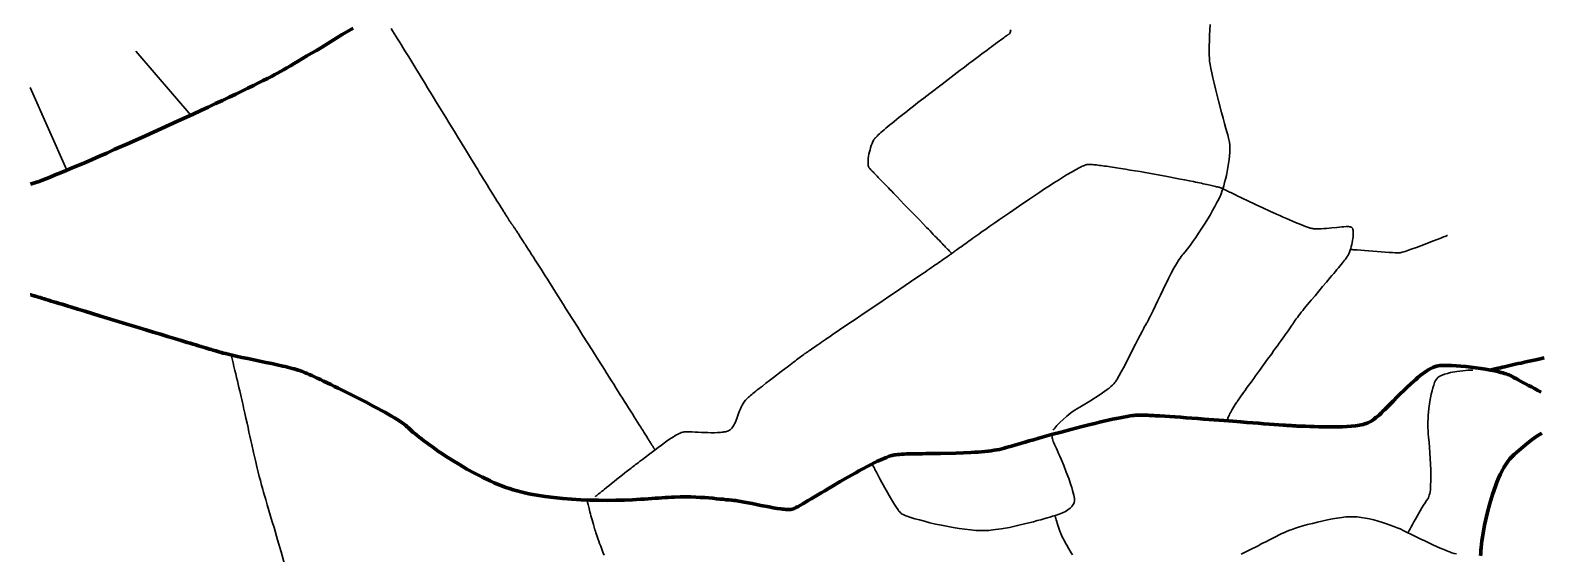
# Model space of a CAD drawing. Header units: inches. Extents: x -107 to 376, y -240 to 294.
# Drawn here: x -106.5 to 55.1, y -15.7 to 40.3 of the extents above; entities that cross this region are included whole.
import ezdxf

# ---------------------------------------------------------------- set-up
doc = ezdxf.new("R2010")
doc.units = ezdxf.units.IN
doc.header["$MEASUREMENT"] = 0
for name, color, linetype in [('Routes 1', 7, 'Continuous'), ('Routes 2', 7, 'Continuous'), ('Routes 3', 7, 'Continuous'), ('Routes 4', 7, 'Continuous')]:
    doc.layers.add(name, color=color, linetype=linetype)

msp = doc.modelspace()

# ---------------------------------------------------------------- linework, layer by layer
at = {"layer": 'Routes 1', "color": 7, "lineweight": 158, "true_color": 0xffffff}
msp.add_lwpolyline([(48.86, -15.87), (48.87, -15.6), (48.89, -15.31), (48.92, -14.99), (48.96, -14.64), (49.01, -14.27), (49.07, -13.87), (49.13, -13.46), (49.21, -13.03), (49.29, -12.59), (49.39, -12.14), (49.6, -11.21), (49.85, -10.26), (50.13, -9.33), (50.44, -8.42), (50.61, -7.99), (50.79, -7.57), (50.97, -7.16), (51.16, -6.78), (51.36, -6.42), (51.57, -6.09), (51.78, -5.78), (52.01, -5.5), (52.24, -5.26), (52.47, -5.04), (52.94, -4.62), (53.41, -4.21), (53.89, -3.81), (54.38, -3.43), (54.89, -3.07), (55.42, -2.74)], dxfattribs=at)
at = {"layer": 'Routes 2', "color": 7, "lineweight": 106, "true_color": 0xffffff}
for points in [[(-71.86, 40.58), (-73.03, 39.87), (-74.17, 39.18), (-75.27, 38.51), (-75.8, 38.19), (-76.32, 37.89), (-76.81, 37.59), (-77.29, 37.31), (-77.75, 37.04), (-78.18, 36.78), (-78.59, 36.54), (-78.98, 36.32), (-79.33, 36.12), (-79.66, 35.93), (-79.95, 35.76), (-80.1, 35.68), (-80.25, 35.6), (-80.61, 35.41), (-81.02, 35.19), (-81.49, 34.96), (-81.99, 34.71), (-82.55, 34.43), (-83.14, 34.14), (-83.77, 33.84), (-84.44, 33.52), (-85.14, 33.19), (-85.86, 32.84), (-86.62, 32.49), (-87.4, 32.12), (-88.19, 31.75), (-89.01, 31.38), (-90.68, 30.61), (-94.09, 29.06), (-95.78, 28.3), (-97.44, 27.57), (-98.24, 27.21), (-99.03, 26.87), (-99.8, 26.53), (-100.54, 26.21), (-101.25, 25.91), (-101.94, 25.62), (-102.58, 25.34), (-103.2, 25.09), (-103.77, 24.86), (-104.3, 24.64), (-104.79, 24.45), (-105.22, 24.28), (-105.61, 24.14), (-105.78, 24.08), (-105.94, 24.03), (-106.08, 23.98), (-106.21, 23.94), (-106.32, 23.91), (-106.42, 23.88)], [(-106.42, 12.05), (-106.41, 12.05), (-106.38, 12.04), (-106.32, 12.02), (-106.25, 12), (-106.15, 11.97), (-106.04, 11.94), (-105.9, 11.9), (-105.75, 11.85), (-105.58, 11.8), (-105.39, 11.74), (-105.19, 11.68), (-104.97, 11.61), (-104.73, 11.54), (-104.49, 11.46), (-104.22, 11.38), (-103.95, 11.3), (-103.66, 11.21), (-103.35, 11.12), (-103.04, 11.03), (-102.72, 10.93), (-102.38, 10.83), (-102.04, 10.72), (-101.33, 10.5), (-100.58, 10.28), (-99.81, 10.04), (-99.02, 9.8), (-98.21, 9.56), (-96.56, 9.06), (-94.9, 8.55), (-94.08, 8.31), (-93.28, 8.06), (-92.49, 7.82), (-91.73, 7.59), (-91, 7.37), (-90.64, 7.26), (-90.29, 7.16), (-89.96, 7.06), (-89.63, 6.96), (-89.31, 6.86), (-89.01, 6.77), (-88.72, 6.68), (-88.44, 6.6), (-88.17, 6.52), (-87.92, 6.44), (-87.68, 6.37), (-87.45, 6.3), (-87.24, 6.24), (-87.05, 6.18), (-86.88, 6.13), (-86.72, 6.08), (-86.58, 6.04), (-86.46, 6.01), (-86.24, 5.94), (-86.01, 5.88), (-85.77, 5.82), (-85.51, 5.75), (-85.24, 5.69), (-84.96, 5.62), (-84.38, 5.49), (-83.77, 5.35), (-83.14, 5.22), (-82.5, 5.08), (-81.22, 4.81), (-80.59, 4.68), (-79.99, 4.55), (-79.41, 4.42), (-79.14, 4.36), (-78.88, 4.29), (-78.63, 4.23), (-78.39, 4.17), (-78.17, 4.11), (-77.96, 4.05), (-77.77, 4), (-77.59, 3.94), (-77.43, 3.89), (-77.29, 3.84), (-77.16, 3.78), (-77.08, 3.74), (-76.99, 3.71), (-76.79, 3.62), (-76.56, 3.51), (-76.3, 3.4), (-76.02, 3.27), (-75.71, 3.12), (-75.38, 2.97), (-75.03, 2.8), (-74.66, 2.63), (-74.27, 2.44), (-73.88, 2.25), (-73.47, 2.05), (-73.05, 1.85), (-72.2, 1.43), (-70.47, 0.55), (-69.64, 0.11), (-69.24, -0.1), (-68.84, -0.32), (-68.47, -0.52), (-68.11, -0.73), (-67.77, -0.93), (-67.45, -1.12), (-67.15, -1.3), (-66.88, -1.47), (-66.63, -1.64), (-66.41, -1.79), (-66.23, -1.94), (-66.15, -2), (-66.08, -2.07), (-65.95, -2.19), (-65.81, -2.32), (-65.65, -2.47), (-65.46, -2.63), (-65.26, -2.8), (-65.04, -2.98), (-64.8, -3.17), (-64.55, -3.37), (-64.28, -3.58), (-63.99, -3.79), (-63.69, -4.01), (-63.37, -4.23), (-63.05, -4.46), (-62.71, -4.7), (-62.36, -4.93), (-62, -5.17), (-61.25, -5.65), (-60.48, -6.12), (-59.68, -6.59), (-58.86, -7.04), (-58.02, -7.47), (-57.19, -7.86), (-56.77, -8.05), (-56.35, -8.23), (-55.94, -8.39), (-55.53, -8.55), (-55.12, -8.69), (-54.72, -8.82), (-54.32, -8.93), (-53.91, -9.04), (-53.49, -9.14), (-53.07, -9.23), (-52.63, -9.32), (-52.19, -9.4), (-51.29, -9.54), (-50.36, -9.65), (-49.42, -9.75), (-48.46, -9.82), (-47.5, -9.88), (-46.54, -9.91), (-45.59, -9.93), (-44.65, -9.94), (-43.72, -9.93), (-42.81, -9.91), (-41.94, -9.87), (-41.51, -9.85), (-41.09, -9.83), (-40.68, -9.81), (-40.28, -9.78), (-39.9, -9.75), (-39.52, -9.72), (-39.16, -9.69), (-38.8, -9.66), (-38.46, -9.64), (-38.12, -9.62), (-37.79, -9.6), (-37.47, -9.59), (-36.85, -9.58), (-36.27, -9.57), (-35.71, -9.58), (-35.18, -9.59), (-34.69, -9.62), (-34.22, -9.65), (-33.77, -9.68), (-33.36, -9.72), (-32.96, -9.76), (-32.59, -9.8), (-32.25, -9.83), (-31.92, -9.87), (-31.62, -9.9), (-31.33, -9.93), (-31.05, -9.95), (-30.9, -9.97), (-30.73, -9.99), (-30.56, -10.02), (-30.37, -10.05), (-29.98, -10.12), (-29.57, -10.2), (-29.13, -10.29), (-28.22, -10.48), (-27.32, -10.65), (-26.88, -10.73), (-26.46, -10.8), (-26.07, -10.86), (-25.89, -10.88), (-25.71, -10.9), (-25.55, -10.92), (-25.39, -10.92), (-25.25, -10.93), (-25.12, -10.92), (-25, -10.91), (-24.9, -10.9), (-24.81, -10.88), (-24.76, -10.86), (-24.7, -10.84), (-24.64, -10.81), (-24.57, -10.77), (-24.49, -10.73), (-24.4, -10.68), (-24.3, -10.63), (-24.2, -10.58), (-23.97, -10.45), (-23.71, -10.3), (-23.44, -10.14), (-23.13, -9.96), (-22.81, -9.77), (-22.47, -9.57), (-22.11, -9.36), (-21.74, -9.14), (-21.36, -8.91), (-20.96, -8.67), (-20.55, -8.43), (-19.73, -7.94), (-18.89, -7.46), (-18.05, -6.99), (-17.64, -6.76), (-17.23, -6.54), (-16.83, -6.33), (-16.45, -6.13), (-16.07, -5.94), (-15.71, -5.76), (-15.37, -5.6), (-15.05, -5.46), (-14.74, -5.34), (-14.46, -5.23), (-14.2, -5.15), (-14.09, -5.12), (-13.97, -5.09), (-13.87, -5.07), (-13.77, -5.06), (-13.57, -5.04), (-13.35, -5.02), (-13.11, -5.01), (-12.85, -4.99), (-12.56, -4.98), (-12.26, -4.97), (-11.94, -4.97), (-11.61, -4.96), (-11.26, -4.95), (-10.9, -4.95), (-10.53, -4.94), (-9.76, -4.93), (-8.96, -4.92), (-7.33, -4.88), (-6.51, -4.85), (-5.72, -4.82), (-5.33, -4.79), (-4.95, -4.77), (-4.58, -4.74), (-4.23, -4.71), (-3.88, -4.67), (-3.55, -4.63), (-3.24, -4.59), (-2.94, -4.54), (-2.66, -4.49), (-2.4, -4.43), (-2.16, -4.36), (-1.93, -4.29), (-1.66, -4.21), (-1.36, -4.13), (-1.03, -4.03), (-0.67, -3.93), (-0.29, -3.82), (0.11, -3.7), (0.54, -3.58), (0.99, -3.45), (1.45, -3.32), (1.93, -3.19), (2.42, -3.05), (2.93, -2.91), (3.95, -2.64), (5, -2.36), (6.04, -2.09), (7.07, -1.83), (7.57, -1.71), (8.06, -1.59), (8.53, -1.48), (8.99, -1.37), (9.44, -1.27), (9.86, -1.18), (10.27, -1.1), (10.64, -1.03), (11, -0.96), (11.32, -0.91), (11.61, -0.87), (11.75, -0.85), (11.88, -0.84), (11.99, -0.83), (12.1, -0.83), (12.31, -0.82), (12.44, -0.82), (12.57, -0.82), (12.72, -0.83), (12.88, -0.83), (13.05, -0.84), (13.23, -0.84), (13.42, -0.85), (13.63, -0.86), (13.84, -0.87), (14.06, -0.89), (14.53, -0.91), (15.04, -0.94), (15.58, -0.98), (16.14, -1.02), (16.72, -1.06), (17.33, -1.1), (17.95, -1.15), (18.59, -1.2), (19.24, -1.24), (21.89, -1.45), (23.2, -1.55), (23.83, -1.6), (24.46, -1.65), (25.07, -1.7), (25.65, -1.74), (26.21, -1.79), (26.75, -1.82), (27.25, -1.86), (27.73, -1.89), (27.95, -1.91), (28.16, -1.92), (28.36, -1.94), (28.56, -1.95), (28.74, -1.96), (28.91, -1.97), (29.07, -1.98), (29.22, -1.99), (29.35, -1.99), (29.47, -2), (29.69, -2), (30.12, -2.02), (30.58, -2.03), (31.05, -2.05), (31.55, -2.07), (32.55, -2.09), (33.56, -2.09), (34.06, -2.08), (34.54, -2.05), (35.01, -2.02), (35.46, -1.97), (35.88, -1.9), (36.08, -1.86), (36.27, -1.82), (36.45, -1.77), (36.62, -1.71), (36.79, -1.65), (36.94, -1.59), (37.08, -1.52), (37.21, -1.44), (37.35, -1.34), (37.5, -1.23), (37.66, -1.09), (37.84, -0.95), (38.02, -0.78), (38.21, -0.6), (38.4, -0.41), (38.61, -0.21), (38.82, 0), (39.04, 0.22), (39.49, 0.67), (39.96, 1.15), (40.93, 2.1), (41.42, 2.56), (41.91, 3), (42.15, 3.2), (42.39, 3.4), (42.63, 3.58), (42.86, 3.75), (43.09, 3.9), (43.31, 4.04), (43.52, 4.17), (43.73, 4.27), (43.94, 4.35), (44.13, 4.41), (44.32, 4.45), (44.5, 4.47), (44.68, 4.48), (44.88, 4.48), (45.09, 4.49), (45.3, 4.48), (45.76, 4.47), (46.25, 4.45), (46.76, 4.41), (47.28, 4.37), (47.82, 4.31), (48.35, 4.25), (48.88, 4.17), (49.4, 4.09), (49.91, 4), (50.38, 3.91), (50.83, 3.81), (51.04, 3.75), (51.24, 3.7), (51.43, 3.64), (51.6, 3.58), (51.76, 3.53), (51.91, 3.47), (52.05, 3.41), (52.17, 3.34), (52.23, 3.31), (52.3, 3.27), (52.47, 3.18), (52.66, 3.08), (52.88, 2.96), (53.13, 2.82), (53.39, 2.68), (53.68, 2.53), (53.99, 2.36), (54.31, 2.19), (54.64, 2.01), (54.99, 1.82), (55.35, 1.63)]]:
    msp.add_lwpolyline(points, dxfattribs=at)
at = {"layer": 'Routes 3', "color": 7, "lineweight": 70, "true_color": 0xffffff}
msp.add_lwpolyline([(49.92, 4), (49.93, 4), (49.94, 4), (49.96, 4.01), (49.98, 4.01), (50.01, 4.02), (50.05, 4.03), (50.1, 4.04), (50.15, 4.05), (50.21, 4.07), (50.27, 4.08), (50.41, 4.11), (50.58, 4.15), (50.77, 4.2), (50.98, 4.24), (51.2, 4.29), (51.45, 4.35), (51.71, 4.41), (51.99, 4.47), (52.28, 4.54), (52.58, 4.61), (52.89, 4.68), (53.22, 4.75), (53.55, 4.83), (53.89, 4.9), (54.24, 4.98), (54.95, 5.14), (55.67, 5.3)], dxfattribs=at)
at = {"layer": 'Routes 4', "color": 7, "lineweight": 35, "true_color": 0xffffff}
for points in [[(-67.8, 40.54), (-67.64, 40.27), (-67.46, 40), (-67.29, 39.71), (-67.1, 39.41), (-66.92, 39.11), (-66.72, 38.8), (-66.53, 38.48), (-66.32, 38.15), (-66.12, 37.82), (-65.91, 37.48), (-65.7, 37.13), (-65.48, 36.78), (-65.26, 36.42), (-65.04, 36.06), (-64.81, 35.69), (-64.58, 35.32), (-64.35, 34.94), (-64.12, 34.57), (-63.89, 34.18), (-63.42, 33.41), (-62.94, 32.63), (-61.98, 31.07), (-61.5, 30.28), (-61.02, 29.5), (-60.55, 28.73), (-60.31, 28.35), (-60.08, 27.97), (-59.85, 27.6), (-59.62, 27.23), (-59.4, 26.86), (-59.18, 26.5), (-58.96, 26.14), (-58.74, 25.78), (-58.53, 25.44), (-58.32, 25.1), (-58.11, 24.76), (-57.91, 24.43), (-57.71, 24.11), (-57.52, 23.8), (-57.33, 23.5), (-57.15, 23.2), (-56.97, 22.91), (-56.8, 22.63), (-56.63, 22.36), (-56.47, 22.1), (-56.31, 21.85), (-56.16, 21.62), (-56.02, 21.39), (-55.89, 21.17), (-55.82, 21.07), (-55.76, 20.97), (-55.7, 20.87), (-55.64, 20.78), (-55.58, 20.68), (-55.52, 20.6), (-55.47, 20.51), (-55.42, 20.43), (-55.37, 20.35), (-55.32, 20.28), (-55.27, 20.2), (-55.23, 20.14), (-55.19, 20.07), (-55.15, 20.01), (-55.11, 19.95), (-55.08, 19.9), (-55.04, 19.85), (-55.01, 19.8), (-54.98, 19.76), (-54.96, 19.72), (-54.93, 19.68), (-54.91, 19.65), (-54.89, 19.63), (-54.88, 19.6), (-54.85, 19.57), (-54.83, 19.55), (-54.81, 19.52), (-54.79, 19.49), (-54.77, 19.46), (-54.74, 19.42), (-54.71, 19.38), (-54.68, 19.33), (-54.65, 19.28), (-54.61, 19.22), (-54.57, 19.16), (-54.53, 19.1), (-54.48, 19.03), (-54.43, 18.96), (-54.39, 18.89), (-54.33, 18.81), (-54.28, 18.72), (-54.22, 18.64), (-54.16, 18.55), (-54.1, 18.45), (-54.04, 18.36), (-53.97, 18.26), (-53.91, 18.15), (-53.84, 18.04), (-53.77, 17.93), (-53.69, 17.82), (-53.62, 17.7), (-53.54, 17.58), (-53.46, 17.46), (-53.38, 17.33), (-53.3, 17.2), (-53.12, 16.94), (-52.95, 16.66), (-52.76, 16.37), (-52.57, 16.07), (-52.37, 15.76), (-52.17, 15.44), (-51.96, 15.11), (-51.74, 14.77), (-51.52, 14.43), (-51.3, 14.08), (-51.07, 13.72), (-50.84, 13.35), (-50.6, 12.98), (-50.36, 12.6), (-50.12, 12.21), (-49.87, 11.82), (-49.62, 11.43), (-49.37, 11.03), (-49.11, 10.63), (-48.86, 10.22), (-48.34, 9.4), (-47.81, 8.58), (-47.29, 7.74), (-46.24, 6.08), (-45.72, 5.26), (-45.2, 4.44), (-44.95, 4.04), (-44.7, 3.64), (-44.45, 3.25), (-44.21, 2.86), (-43.96, 2.48), (-43.72, 2.1), (-43.49, 1.72), (-43.26, 1.36), (-43.03, 1), (-42.81, 0.64), (-42.59, 0.3), (-42.38, -0.04), (-42.17, -0.37), (-41.97, -0.69), (-41.78, -1), (-41.59, -1.3), (-41.4, -1.59), (-41.23, -1.86), (-41.06, -2.13), (-40.98, -2.26), (-40.9, -2.39), (-40.82, -2.51), (-40.75, -2.63), (-40.67, -2.75), (-40.6, -2.86), (-40.53, -2.97), (-40.46, -3.08), (-40.4, -3.19), (-40.33, -3.29), (-40.27, -3.38), (-40.21, -3.48), (-40.16, -3.57), (-40.1, -3.65), (-40.05, -3.74), (-40, -3.82), (-39.95, -3.89), (-39.91, -3.96), (-39.87, -4.03), (-39.83, -4.09), (-39.79, -4.15), (-39.75, -4.21), (-39.72, -4.26), (-39.69, -4.31), (-39.66, -4.35), (-39.64, -4.39), (-39.62, -4.42), (-39.6, -4.45), (-39.58, -4.48), (-39.57, -4.5), (-39.56, -4.52), (-39.55, -4.53), (-39.55, -4.54), (-39.55, -4.54)], [(-1.44, 40.4), (-1.46, 40.29), (-1.48, 40.19), (-1.5, 40.1), (-1.54, 40.02), (-1.59, 39.96), (-1.61, 39.94), (-1.65, 39.92), (-1.66, 39.92), (-1.67, 39.91), (-1.69, 39.89), (-1.72, 39.88), (-1.75, 39.86), (-1.78, 39.83), (-1.82, 39.81), (-1.86, 39.78), (-1.91, 39.74), (-1.96, 39.71), (-2.07, 39.63), (-2.2, 39.53), (-2.35, 39.43), (-2.51, 39.31), (-2.68, 39.18), (-2.87, 39.05), (-3.07, 38.9), (-3.28, 38.74), (-3.5, 38.58), (-3.74, 38.41), (-3.98, 38.22), (-4.24, 38.04), (-4.5, 37.84), (-4.77, 37.64), (-5.05, 37.43), (-5.34, 37.21), (-5.63, 36.99), (-5.93, 36.77), (-6.24, 36.54), (-6.55, 36.3), (-6.86, 36.06), (-7.5, 35.58), (-8.16, 35.09), (-8.81, 34.59), (-10.12, 33.58), (-10.76, 33.09), (-11.39, 32.6), (-11.7, 32.36), (-12, 32.12), (-12.3, 31.89), (-12.59, 31.66), (-12.88, 31.43), (-13.15, 31.22), (-13.42, 31), (-13.68, 30.79), (-13.93, 30.59), (-14.16, 30.4), (-14.39, 30.21), (-14.61, 30.03), (-14.81, 29.86), (-15.01, 29.7), (-15.19, 29.54), (-15.35, 29.4), (-15.5, 29.26), (-15.64, 29.14), (-15.76, 29.03), (-15.86, 28.92), (-15.91, 28.88), (-15.95, 28.83), (-15.99, 28.79), (-16.02, 28.75), (-16.05, 28.72), (-16.08, 28.69), (-16.1, 28.66), (-16.11, 28.63), (-16.21, 28.44), (-16.3, 28.23), (-16.38, 28.01), (-16.46, 27.78), (-16.52, 27.55), (-16.58, 27.32), (-16.64, 27.09), (-16.68, 26.86), (-16.71, 26.64), (-16.73, 26.43), (-16.73, 26.24), (-16.73, 26.15), (-16.73, 26.06), (-16.72, 25.98), (-16.71, 25.9), (-16.7, 25.83), (-16.68, 25.77), (-16.66, 25.71), (-16.64, 25.66), (-16.61, 25.61), (-16.58, 25.58), (-16.56, 25.55), (-16.52, 25.52), (-16.48, 25.47), (-16.42, 25.42), (-16.36, 25.35), (-16.28, 25.27), (-16.2, 25.18), (-16.1, 25.08), (-16, 24.98), (-15.88, 24.86), (-15.76, 24.74), (-15.64, 24.6), (-15.5, 24.46), (-15.36, 24.32), (-15.21, 24.16), (-15.05, 24), (-14.89, 23.84), (-14.73, 23.66), (-14.55, 23.49), (-14.38, 23.31), (-14.2, 23.12), (-14.01, 22.93), (-13.63, 22.54), (-13.24, 22.13), (-12.85, 21.72), (-12.04, 20.89), (-11.63, 20.47), (-11.23, 20.06), (-10.84, 19.65), (-10.46, 19.25), (-10.27, 19.06), (-10.09, 18.87), (-9.91, 18.69), (-9.74, 18.51), (-9.57, 18.33), (-9.4, 18.16), (-9.24, 18), (-9.09, 17.84), (-8.94, 17.69), (-8.8, 17.54), (-8.67, 17.4), (-8.54, 17.27), (-8.43, 17.15), (-8.32, 17.04), (-8.22, 16.93), (-8.13, 16.84), (-8.04, 16.75), (-7.97, 16.68), (-7.91, 16.61), (-7.86, 16.56), (-7.82, 16.52), (-7.79, 16.49), (-7.77, 16.47), (-7.76, 16.46)], [(3.09, -2.43), (3.16, -2.33), (3.26, -2.21), (3.37, -2.08), (3.5, -1.94), (3.8, -1.63), (4.16, -1.29), (4.56, -0.94), (5, -0.59), (5.46, -0.26), (5.95, 0.04), (6.47, 0.34), (7.02, 0.67), (8.12, 1.38), (8.63, 1.73), (8.86, 1.9), (9.08, 2.07), (9.27, 2.22), (9.44, 2.37), (9.59, 2.52), (9.7, 2.65), (9.76, 2.72), (9.82, 2.82), (9.89, 2.93), (9.98, 3.07), (10.07, 3.23), (10.16, 3.4), (10.37, 3.79), (10.61, 4.23), (10.86, 4.7), (11.38, 5.72), (11.91, 6.75), (12.16, 7.25), (12.4, 7.71), (12.62, 8.12), (12.81, 8.48), (12.89, 8.64), (12.97, 8.78), (13.04, 8.9), (13.1, 9), (13.16, 9.1), (13.22, 9.22), (13.3, 9.37), (13.38, 9.53), (13.48, 9.72), (13.58, 9.93), (13.8, 10.38), (14.04, 10.89), (14.3, 11.44), (14.58, 12.02), (14.86, 12.62), (15.45, 13.8), (15.74, 14.36), (16.02, 14.89), (16.3, 15.37), (16.56, 15.79), (16.68, 15.98), (16.8, 16.14), (16.91, 16.28), (17.02, 16.4), (17.24, 16.65), (17.49, 16.96), (17.77, 17.32), (18.06, 17.73), (18.36, 18.17), (18.67, 18.63), (19.3, 19.61), (19.89, 20.58), (20.16, 21.05), (20.41, 21.5), (20.63, 21.9), (20.82, 22.27), (20.97, 22.59), (21.03, 22.72), (21.08, 22.84), (21.16, 23.09), (21.26, 23.37), (21.35, 23.7), (21.45, 24.05), (21.55, 24.43), (21.64, 24.82), (21.81, 25.65), (21.94, 26.5), (21.99, 26.91), (22.01, 27.31), (22.02, 27.69), (22.01, 28.04), (21.98, 28.37), (21.92, 28.66), (21.88, 28.81), (21.83, 28.98), (21.78, 29.17), (21.72, 29.38), (21.59, 29.84), (21.45, 30.36), (21.3, 30.93), (21.13, 31.53), (20.8, 32.8), (20.47, 34.07), (20.32, 34.67), (20.19, 35.25), (20.07, 35.78), (19.97, 36.26), (19.93, 36.47), (19.89, 36.67), (19.86, 36.84), (19.84, 37), (19.82, 37.32), (19.8, 37.72), (19.8, 38.16), (19.8, 38.66), (19.82, 39.2), (19.84, 39.77), (19.9, 40.96)], [(-95.13, 38.1), (-89.25, 31.26)], [(-106.45, 34.22), (-102.54, 25.36)], [(-45.92, -9.53), (-45.91, -9.52), (-45.9, -9.51), (-45.87, -9.48), (-45.83, -9.45), (-45.78, -9.41), (-45.73, -9.37), (-45.66, -9.31), (-45.59, -9.25), (-45.51, -9.19), (-45.42, -9.12), (-45.32, -9.04), (-45.22, -8.95), (-45.11, -8.87), (-44.99, -8.77), (-44.75, -8.58), (-44.49, -8.37), (-44.21, -8.15), (-43.93, -7.92), (-43.64, -7.69), (-43.06, -7.23), (-42.77, -7), (-42.5, -6.79), (-42.24, -6.59), (-42.11, -6.49), (-41.99, -6.4), (-41.87, -6.31), (-41.75, -6.22), (-41.62, -6.12), (-41.48, -6.02), (-41.34, -5.91), (-41.2, -5.8), (-40.89, -5.56), (-40.57, -5.31), (-40.23, -5.06), (-39.54, -4.54), (-39.2, -4.28), (-38.85, -4.02), (-38.51, -3.78), (-38.19, -3.55), (-38.03, -3.44), (-37.88, -3.34), (-37.73, -3.24), (-37.58, -3.15), (-37.44, -3.06), (-37.31, -2.98), (-37.18, -2.91), (-37.06, -2.85), (-36.95, -2.79), (-36.84, -2.74), (-36.75, -2.7), (-36.66, -2.67), (-36.58, -2.65), (-36.51, -2.64), (-36.42, -2.62), (-36.32, -2.62), (-36.21, -2.61), (-36.1, -2.61), (-35.97, -2.61), (-35.84, -2.61), (-35.7, -2.62), (-35.55, -2.62), (-35.24, -2.64), (-34.91, -2.65), (-34.57, -2.67), (-33.87, -2.7), (-33.52, -2.71), (-33.18, -2.71), (-32.85, -2.7), (-32.69, -2.69), (-32.54, -2.68), (-32.39, -2.66), (-32.25, -2.65), (-32.12, -2.62), (-31.99, -2.6), (-31.88, -2.56), (-31.77, -2.53), (-31.67, -2.49), (-31.58, -2.44), (-31.5, -2.39), (-31.44, -2.34), (-31.32, -2.21), (-31.21, -2.07), (-31.12, -1.91), (-31.03, -1.74), (-30.94, -1.56), (-30.86, -1.37), (-30.79, -1.18), (-30.64, -0.77), (-30.49, -0.36), (-30.4, -0.16), (-30.31, 0.04), (-30.21, 0.24), (-30.11, 0.42), (-29.99, 0.6), (-29.86, 0.77), (-29.71, 0.92), (-29.63, 0.99), (-29.54, 1.08), (-29.44, 1.17), (-29.32, 1.27), (-29.19, 1.38), (-29.05, 1.49), (-28.91, 1.61), (-28.75, 1.73), (-28.59, 1.87), (-28.42, 2), (-28.24, 2.14), (-28.05, 2.29), (-27.67, 2.58), (-27.28, 2.89), (-26.87, 3.2), (-26.05, 3.83), (-25.65, 4.13), (-25.26, 4.42), (-25.08, 4.56), (-24.89, 4.7), (-24.72, 4.83), (-24.55, 4.96), (-24.39, 5.08), (-24.24, 5.19), (-24.09, 5.3), (-23.96, 5.4), (-23.84, 5.49), (-23.72, 5.58), (-23.62, 5.65), (-23.56, 5.7), (-23.49, 5.75), (-23.4, 5.81), (-23.31, 5.88), (-23.19, 5.96), (-23.07, 6.04), (-22.94, 6.14), (-22.79, 6.24), (-22.63, 6.35), (-22.47, 6.46), (-22.29, 6.58), (-22.1, 6.71), (-21.91, 6.85), (-21.7, 6.99), (-21.49, 7.13), (-21.27, 7.28), (-21.04, 7.44), (-20.8, 7.6), (-20.56, 7.76), (-20.31, 7.93), (-20.05, 8.11), (-19.79, 8.29), (-19.52, 8.47), (-19.25, 8.65), (-18.69, 9.03), (-18.11, 9.42), (-17.52, 9.82), (-16.93, 10.22), (-16.33, 10.63), (-15.11, 11.45), (-14.51, 11.86), (-13.91, 12.26), (-13.33, 12.66), (-12.75, 13.05), (-12.19, 13.43), (-11.92, 13.61), (-11.65, 13.79), (-11.39, 13.97), (-11.13, 14.14), (-10.88, 14.32), (-10.63, 14.48), (-10.4, 14.64), (-10.17, 14.8), (-9.94, 14.95), (-9.73, 15.1), (-9.53, 15.24), (-9.33, 15.37), (-9.14, 15.5), (-8.96, 15.62), (-8.8, 15.74), (-8.64, 15.84), (-8.49, 15.95), (-8.36, 16.04), (-8.23, 16.13), (-8.12, 16.2), (-8.02, 16.27), (-7.93, 16.34), (-7.86, 16.39), (-7.8, 16.43), (-7.71, 16.5), (-7.65, 16.55), (-7.57, 16.6), (-7.49, 16.67), (-7.39, 16.74), (-7.29, 16.81), (-7.17, 16.9), (-7.04, 16.99), (-6.91, 17.09), (-6.76, 17.19), (-6.61, 17.3), (-6.44, 17.42), (-6.27, 17.54), (-6.09, 17.67), (-5.9, 17.81), (-5.71, 17.94), (-5.51, 18.09), (-5.3, 18.24), (-5.08, 18.39), (-4.86, 18.54), (-4.64, 18.7), (-4.4, 18.87), (-4.17, 19.04), (-3.68, 19.38), (-3.17, 19.73), (-2.65, 20.09), (-2.12, 20.46), (-1.59, 20.83), (-0.5, 21.57), (0.59, 22.31), (1.13, 22.67), (1.66, 23.02), (2.18, 23.37), (2.69, 23.7), (3.18, 24.01), (3.42, 24.17), (3.65, 24.31), (3.88, 24.46), (4.1, 24.6), (4.32, 24.73), (4.53, 24.86), (4.73, 24.98), (4.93, 25.1), (5.12, 25.21), (5.3, 25.31), (5.47, 25.41), (5.64, 25.5), (5.8, 25.59), (5.94, 25.66), (6.08, 25.73), (6.21, 25.8), (6.33, 25.85), (6.44, 25.89), (6.54, 25.93), (6.62, 25.96), (6.7, 25.98), (6.76, 25.99), (6.83, 25.99), (6.9, 25.99), (6.99, 25.99), (7.09, 25.99), (7.19, 25.98), (7.31, 25.97), (7.44, 25.96), (7.58, 25.95), (7.73, 25.93), (7.89, 25.91), (8.05, 25.89), (8.23, 25.87), (8.41, 25.85), (8.6, 25.82), (8.8, 25.79), (9, 25.76), (9.21, 25.73), (9.43, 25.7), (9.88, 25.63), (10.35, 25.56), (10.84, 25.48), (11.35, 25.39), (11.87, 25.31), (12.4, 25.22), (12.94, 25.12), (15.11, 24.73), (15.64, 24.63), (16.16, 24.53), (16.68, 24.43), (17.18, 24.33), (17.66, 24.24), (18.12, 24.15), (18.34, 24.1), (18.56, 24.06), (18.77, 24.01), (18.98, 23.97), (19.17, 23.93), (19.36, 23.89), (19.55, 23.85), (19.72, 23.81), (19.89, 23.78), (20.04, 23.74), (20.19, 23.71), (20.33, 23.67), (20.46, 23.64), (20.58, 23.61), (20.69, 23.59), (20.79, 23.56), (20.87, 23.54), (20.95, 23.52), (21.01, 23.5), (21.06, 23.48), (21.1, 23.46), (21.14, 23.45), (21.18, 23.43), (21.23, 23.4), (21.29, 23.38), (21.35, 23.34), (21.42, 23.31), (21.5, 23.27), (21.58, 23.23), (21.67, 23.19), (21.77, 23.14), (21.87, 23.09), (21.98, 23.04), (22.1, 22.99), (22.34, 22.87), (22.6, 22.74), (22.88, 22.61), (23.18, 22.47), (23.49, 22.32), (23.81, 22.16), (24.15, 22), (24.49, 21.84), (24.84, 21.68), (25.56, 21.34), (26.29, 21), (27.01, 20.67), (27.37, 20.51), (27.72, 20.35), (28.06, 20.2), (28.4, 20.06), (28.72, 19.92), (29.03, 19.79), (29.32, 19.67), (29.6, 19.55), (29.87, 19.45), (30.11, 19.36), (30.22, 19.32), (30.33, 19.28), (30.43, 19.25), (30.53, 19.22), (30.62, 19.19), (30.7, 19.17), (30.78, 19.15), (30.85, 19.13), (30.91, 19.12), (30.97, 19.11), (31.07, 19.1), (31.3, 19.09), (31.54, 19.1), (31.8, 19.11), (32.07, 19.12), (32.35, 19.15), (32.92, 19.2), (33.47, 19.26), (33.74, 19.29), (34, 19.31), (34.23, 19.33), (34.45, 19.34), (34.55, 19.34), (34.64, 19.34), (34.73, 19.34), (34.81, 19.33), (34.88, 19.32), (34.94, 19.31), (35, 19.29), (35.05, 19.27), (35.08, 19.25), (35.11, 19.22), (35.13, 19.18), (35.15, 19.14), (35.17, 19.09), (35.18, 19.04), (35.2, 18.92), (35.21, 18.77), (35.22, 18.61), (35.21, 18.44), (35.2, 18.25), (35.18, 18.05), (35.15, 17.84), (35.11, 17.64), (35.06, 17.42), (35.01, 17.22), (34.96, 17.01), (34.89, 16.81), (34.82, 16.62), (34.75, 16.44), (34.67, 16.28), (34.58, 16.13), (34.54, 16.06), (34.47, 15.97), (34.39, 15.86), (34.3, 15.74), (34.19, 15.61), (34.07, 15.46), (33.94, 15.29), (33.8, 15.12), (33.64, 14.93), (33.48, 14.74), (33.31, 14.53), (33.13, 14.32), (32.94, 14.1), (32.75, 13.88), (32.36, 13.41), (31.95, 12.93), (31.13, 11.95), (30.73, 11.48), (30.53, 11.24), (30.34, 11.01), (30.16, 10.79), (29.98, 10.58), (29.82, 10.37), (29.66, 10.17), (29.51, 9.98), (29.37, 9.8), (29.24, 9.63), (29.12, 9.48), (29.02, 9.34), (28.93, 9.21), (28.86, 9.1), (28.82, 9.04), (28.78, 8.98), (28.74, 8.91), (28.69, 8.84), (28.58, 8.68), (28.46, 8.5), (28.33, 8.31), (28.18, 8.1), (28.02, 7.88), (27.86, 7.65), (27.68, 7.4), (27.5, 7.14), (27.31, 6.88), (27.11, 6.6), (26.91, 6.32), (26.7, 6.04), (26.49, 5.74), (26.06, 5.15), (25.63, 4.55), (25.19, 3.96), (24.77, 3.38), (24.57, 3.1), (24.37, 2.82), (24.18, 2.56), (23.99, 2.3), (23.81, 2.05), (23.65, 1.82), (23.49, 1.6), (23.34, 1.39), (23.2, 1.2), (23.08, 1.02), (22.96, 0.87), (22.91, 0.79), (22.87, 0.73), (22.82, 0.67), (22.78, 0.61), (22.72, 0.51), (22.59, 0.31), (22.47, 0.13), (22.36, -0.05), (22.27, -0.21), (22.18, -0.37), (22.1, -0.52), (22.02, -0.66), (21.96, -0.79), (21.9, -0.91), (21.85, -1.01), (21.81, -1.11), (21.78, -1.19), (21.75, -1.27), (21.72, -1.32), (21.71, -1.37), (21.69, -1.41), (21.69, -1.43), (21.68, -1.43)], [(45.33, 18.4), (45.32, 18.4), (45.28, 18.38), (45.22, 18.36), (45.13, 18.32), (45.02, 18.28), (44.89, 18.23), (44.75, 18.17), (44.59, 18.11), (44.22, 17.97), (43.82, 17.81), (43.37, 17.64), (42.91, 17.46), (41.99, 17.12), (41.55, 16.96), (41.14, 16.82), (40.78, 16.69), (40.62, 16.64), (40.48, 16.6), (40.35, 16.57), (40.24, 16.54), (40.16, 16.53), (40.1, 16.52), (40.04, 16.52), (39.95, 16.53), (39.85, 16.53), (39.72, 16.54), (39.42, 16.56), (39.07, 16.58), (38.66, 16.61), (38.23, 16.64), (37.31, 16.71), (36.86, 16.75), (36.42, 16.78), (36.02, 16.81), (35.66, 16.84), (35.35, 16.86), (35.23, 16.87), (35.12, 16.88), (35.04, 16.89), (34.97, 16.89), (34.93, 16.9), (34.92, 16.9)], [(-79.2, -16.75), (-79.57, -15.45), (-79.95, -14.15), (-80.33, -12.86), (-80.52, -12.24), (-80.71, -11.62), (-80.89, -11.01), (-81.07, -10.43), (-81.23, -9.86), (-81.39, -9.32), (-81.47, -9.05), (-81.54, -8.79), (-81.61, -8.54), (-81.68, -8.3), (-81.8, -7.83), (-81.92, -7.38), (-82.03, -6.94), (-82.14, -6.51), (-82.34, -5.66), (-82.53, -4.82), (-82.72, -3.97), (-82.82, -3.54), (-82.92, -3.09), (-83.02, -2.63), (-83.12, -2.16), (-83.23, -1.67), (-83.34, -1.16), (-83.46, -0.62), (-83.59, -0.06), (-83.65, 0.23), (-83.72, 0.53), (-83.79, 0.83), (-83.86, 1.14), (-83.94, 1.46), (-84.01, 1.79), (-84.09, 2.13), (-84.18, 2.48), (-84.26, 2.83), (-84.35, 3.2), (-84.44, 3.58), (-84.53, 3.96), (-84.63, 4.36), (-84.73, 4.77), (-84.83, 5.18), (-84.94, 5.61)], [(48.04, 4), (48.03, 4), (48, 4), (47.89, 3.99), (47.73, 3.98), (47.51, 3.97), (47.26, 3.95), (46.96, 3.92), (46.32, 3.84), (45.64, 3.72), (45.32, 3.64), (45.01, 3.55), (44.73, 3.45), (44.49, 3.34), (44.3, 3.21), (44.16, 3.06), (44.05, 2.88), (43.94, 2.65), (43.85, 2.39), (43.75, 2.09), (43.67, 1.76), (43.58, 1.4), (43.44, 0.65), (43.33, -0.13), (43.25, -0.88), (43.23, -1.23), (43.21, -1.55), (43.21, -1.85), (43.22, -2.11), (43.22, -2.25), (43.23, -2.4), (43.25, -2.58), (43.26, -2.78), (43.3, -3.22), (43.34, -3.72), (43.38, -4.27), (43.42, -4.85), (43.5, -6.07), (43.52, -6.68), (43.53, -7.27), (43.53, -7.83), (43.51, -8.35), (43.48, -8.81), (43.45, -9.02), (43.41, -9.21), (43.37, -9.38), (43.33, -9.53), (43.27, -9.66), (43.21, -9.76), (43.07, -9.95), (42.92, -10.19), (42.75, -10.45), (42.58, -10.73), (41.89, -11.94), (41.73, -12.23), (41.58, -12.51), (41.44, -12.76), (41.32, -12.98), (41.23, -13.16), (41.15, -13.3), (41.11, -13.39), (41.09, -13.42)], [(-16.29, -6.05), (-16.29, -6.06), (-16.27, -6.09), (-16.24, -6.14), (-16.21, -6.21), (-16.17, -6.29), (-16.11, -6.39), (-16.05, -6.51), (-15.99, -6.64), (-15.83, -6.93), (-15.66, -7.27), (-15.46, -7.64), (-15.25, -8.03), (-14.8, -8.85), (-14.34, -9.66), (-14.11, -10.04), (-13.9, -10.39), (-13.69, -10.7), (-13.51, -10.97), (-13.42, -11.08), (-13.34, -11.18), (-13.27, -11.26), (-13.2, -11.32), (-13.14, -11.37), (-13.06, -11.41), (-12.96, -11.46), (-12.84, -11.52), (-12.7, -11.58), (-12.53, -11.64), (-12.35, -11.7), (-12.16, -11.77), (-11.72, -11.9), (-11.22, -12.04), (-10.68, -12.18), (-10.1, -12.33), (-9.5, -12.47), (-8.87, -12.6), (-7.6, -12.84), (-6.96, -12.95), (-6.35, -13.03), (-5.75, -13.1), (-5.19, -13.15), (-4.67, -13.18), (-4.2, -13.18), (-3.78, -13.16), (-3.36, -13.11), (-2.49, -12.99), (-1.6, -12.83), (-0.71, -12.64), (0.16, -12.43), (0.99, -12.22), (1.39, -12.11), (1.76, -12.01), (2.11, -11.91), (2.44, -11.81), (2.75, -11.73), (3.02, -11.64), (3.15, -11.61), (3.21, -11.59), (3.23, -11.58), (3.24, -11.58), (3.26, -11.58), (3.41, -11.53), (3.55, -11.48), (3.57, -11.48), (3.57, -11.48), (3.59, -11.47), (3.64, -11.45), (3.73, -11.42), (4.09, -11.28), (4.4, -11.12), (4.68, -10.96), (4.9, -10.79), (5.09, -10.6), (5.23, -10.4), (5.33, -10.2), (5.37, -9.98), (5.38, -9.87), (5.37, -9.74), (5.35, -9.57), (5.31, -9.37), (5.25, -9.13), (5.17, -8.87), (5.08, -8.58), (4.99, -8.28), (4.76, -7.62), (4.5, -6.92), (4.23, -6.22), (3.95, -5.55), (3.82, -5.23), (3.68, -4.93), (3.56, -4.65), (3.44, -4.4), (3.33, -4.17), (3.24, -3.97), (3.17, -3.79), (3.11, -3.63), (3.06, -3.49), (3.03, -3.37), (3, -3.26), (2.99, -3.18), (2.98, -3.04), (2.99, -2.96), (3.02, -2.91), (3.04, -2.89), (3.05, -2.88)], [(-44.99, -15.8), (-45.12, -15.47), (-45.25, -15.15), (-45.36, -14.84), (-45.47, -14.56), (-45.57, -14.29), (-45.66, -14.03), (-45.74, -13.8), (-45.82, -13.59), (-45.88, -13.4), (-45.93, -13.24), (-45.98, -13.09), (-46.06, -12.81), (-46.14, -12.54), (-46.21, -12.28), (-46.28, -12.03), (-46.35, -11.8), (-46.41, -11.58), (-46.46, -11.37), (-46.51, -11.17), (-46.56, -10.99), (-46.6, -10.82), (-46.64, -10.67), (-46.68, -10.52), (-46.71, -10.4), (-46.74, -10.28), (-46.76, -10.18), (-46.78, -10.1), (-46.79, -10.03), (-46.81, -9.97), (-46.82, -9.94), (-46.82, -9.91), (-46.82, -9.9)], [(3.33, -11.69), (3.33, -11.69), (3.34, -11.71), (3.35, -11.78), (3.38, -11.88), (3.42, -12.02), (3.47, -12.19), (3.53, -12.38), (3.59, -12.58), (3.66, -12.8), (3.81, -13.24), (3.98, -13.66), (4.07, -13.85), (4.16, -14.02), (4.24, -14.17), (4.34, -14.34), (4.43, -14.53), (4.54, -14.72), (4.77, -15.14), (5.03, -15.56), (5.18, -15.77)], [(23.24, -15.71), (24.14, -15.24), (25.03, -14.79), (25.45, -14.57), (25.86, -14.36), (26.26, -14.15), (26.63, -13.97), (26.98, -13.79), (27.3, -13.63), (27.59, -13.49), (27.85, -13.37), (28.07, -13.27), (28.16, -13.23), (28.25, -13.2), (28.4, -13.14), (28.57, -13.08), (28.75, -13.02), (28.95, -12.95), (29.37, -12.82), (29.83, -12.68), (30.33, -12.54), (30.85, -12.41), (31.38, -12.28), (32.46, -12.04), (32.99, -11.93), (33.5, -11.84), (33.99, -11.77), (34.44, -11.72), (34.66, -11.7), (34.86, -11.69), (35.24, -11.69), (35.65, -11.71), (36.07, -11.76), (36.52, -11.84), (36.97, -11.93), (37.43, -12.04), (37.89, -12.17), (38.34, -12.3), (38.77, -12.44), (39.19, -12.58), (39.57, -12.73), (39.92, -12.87), (40.24, -13), (40.38, -13.06), (40.5, -13.12), (40.73, -13.24), (40.85, -13.3), (40.99, -13.37), (41.14, -13.44), (41.31, -13.52), (41.66, -13.7), (42.04, -13.88), (42.45, -14.08), (42.88, -14.28), (43.74, -14.68), (44.15, -14.87), (44.55, -15.04), (44.92, -15.2), (45.1, -15.28), (45.26, -15.34), (45.41, -15.4), (45.55, -15.45), (45.68, -15.5), (45.79, -15.54), (46.03, -15.61), (46.28, -15.66)]]:
    msp.add_lwpolyline(points, dxfattribs=at)

doc.saveas('drawing.dxf')
